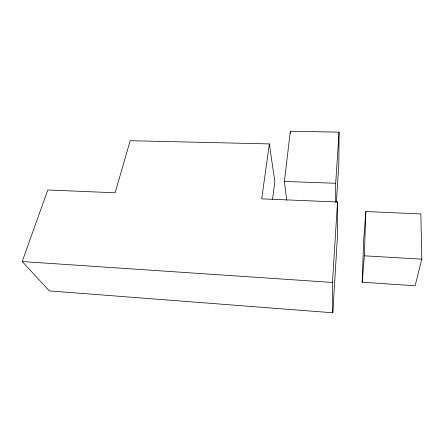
<?xml version="1.0" encoding="UTF-8"?>
<svg xmlns="http://www.w3.org/2000/svg" width="444" height="444" viewBox="0 0 444 444"><rect width="100%" height="100%" fill="white"/><g stroke="black" fill="none" stroke-linecap="round" stroke-linejoin="round"><path stroke-width="0.67" d="M269.347 143.917L261.694 198.845L337.518 201.981L337.385 237.379L332.811 312.776L49.328 290.903L22.2 261.538L47.808 189.988L115.14 192.779L130.181 140.687L269.347 143.917L274.836 181.546L272.544 199.395M286.713 200.333L284.388 181.452L290.343 131.224L339.055 132.145L338.855 163.436L336.38 202.203M362.187 282.234L364.352 255.822L365.856 211.533L420.862 213.953L421.8 259.163L415.134 285.764L362.187 282.234L363.669 240.165L365.856 211.533M332.811 312.776L332.467 282.451L337.518 201.981M335.708 202.359L335.692 183.267L339.055 132.145M284.388 181.452L335.692 183.267M364.352 255.822L421.8 259.163M22.2 261.538L332.467 282.451M290.343 131.224L290.543 133.283"/></g></svg>
